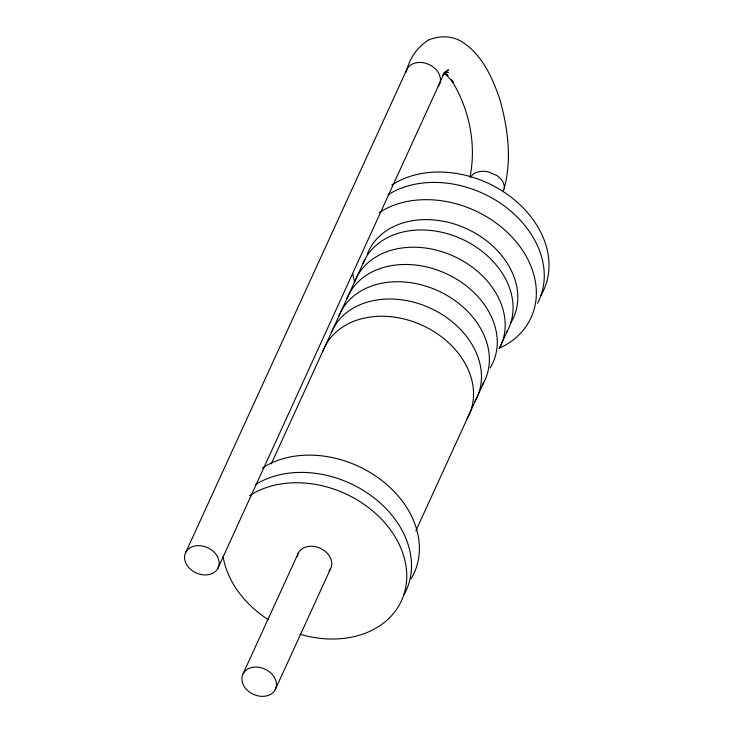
<?xml version="1.0" encoding="UTF-8"?>
<svg xmlns="http://www.w3.org/2000/svg" width="733" height="733" viewBox="0 0 733 733"><rect width="100%" height="100%" fill="white"/><g stroke="black" fill="none" stroke-linecap="round" stroke-linejoin="round"><path stroke-width="1.1" d="M470.1 176.497C476.587 143.641 469.056 108.099 451.235 79.87L453.223 82.325L444.83 73.392M503.25 191.634C512.385 161.654 508.171 129.466 499.998 99.761C492.741 78.779 483.221 56.707 464.484 43.504C453.819 35.514 440.405 35.147 428.393 40.022C417.975 46.912 410.388 56.945 407.053 69.03L185.806 552.27M443.328 74.491A17.949 15.595 45.8 0 0 444.436 72.769L444.684 72.1L217.903 568.295A17.949 13.863 24.6 0 1 188.216 566.902A17.949 13.863 24.6 0 1 199.44 545.645A17.949 13.863 24.6 0 1 217.903 568.295M271.292 463.833L364.86 259.464M243.099 673.7L298.423 552.874M275.205 689.726A17.949 13.863 24.6 0 0 256.742 667.085A17.949 13.863 24.6 0 0 245.518 688.333A17.949 13.863 24.6 0 0 275.205 689.726L330.519 568.9M415.813 530.903L483.78 382.452M507.493 330.675L499.585 347.937A79.741 61.618 24.6 0 0 453.296 256.019A79.741 61.618 24.6 0 0 354.341 282.608M443.318 74.29L444.473 72.732M470.247 177.588L472.364 174.903A17.812 12.525 17.3 0 1 488.297 171.888L496.837 175.526A18.243 12.828 17.3 0 1 504.249 188.473M442.943 75.087L448.431 69.754L445.023 72.228M444.134 73.117L448.248 72.475L445.096 72.604M444.042 73.511L448.092 75.426L446.461 74.409M322.731 351.648A79.741 61.618 24.6 0 1 422.941 325.635A79.741 61.618 24.6 0 1 466.93 418.845M331.426 332.379A79.741 61.618 24.6 0 1 432.103 308.978A79.741 61.618 24.6 0 1 474.837 401.583M338.921 316.115A79.741 61.618 24.6 0 1 440.002 291.716A79.741 61.618 24.6 0 1 482.186 385.246M346.828 298.853A79.741 61.618 24.6 0 1 447.909 274.454A79.741 61.618 24.6 0 1 490.084 367.984M363.037 263.33A79.741 61.618 24.6 0 1 463.714 239.929A79.741 61.618 24.6 0 1 506.448 332.535M367.37 253.975A79.741 61.618 24.6 0 1 468.451 229.576A79.741 61.618 24.6 0 1 510.635 323.106M379.19 212.652A95.684 73.941 24.6 0 1 514.145 239.398A95.684 73.941 24.6 0 1 499.008 348.413M354.36 281.032A95.684 73.941 24.6 0 1 352.692 273.519M388.059 194.767A95.684 73.941 24.6 0 1 503.681 205.515A95.684 73.941 24.6 0 1 537.555 303.27M391.834 185.037A95.684 73.941 24.6 0 1 509.517 195.958A95.684 73.941 24.6 0 1 540.725 295.711M255.295 484.76A95.684 73.941 24.6 0 1 372.016 496.305A95.684 73.941 24.6 0 1 403.755 595.132M249.586 495.737A95.684 73.941 24.6 0 1 402.325 551.812A95.684 73.941 24.6 0 1 300.017 634.237M268.095 619.568A95.684 73.941 24.6 0 1 223.089 556.604M262.231 468.121A95.684 73.941 24.6 0 1 379.914 479.043A95.684 73.941 24.6 0 1 411.112 578.795M297.296 556.32A17.949 13.863 24.6 0 1 320.422 548.366A17.949 13.863 24.6 0 1 328.943 571.144M405.926 72.457A17.949 13.78 24 0 1 428.512 64.284A17.949 13.78 24 0 1 438.242 86.43"/></g></svg>
